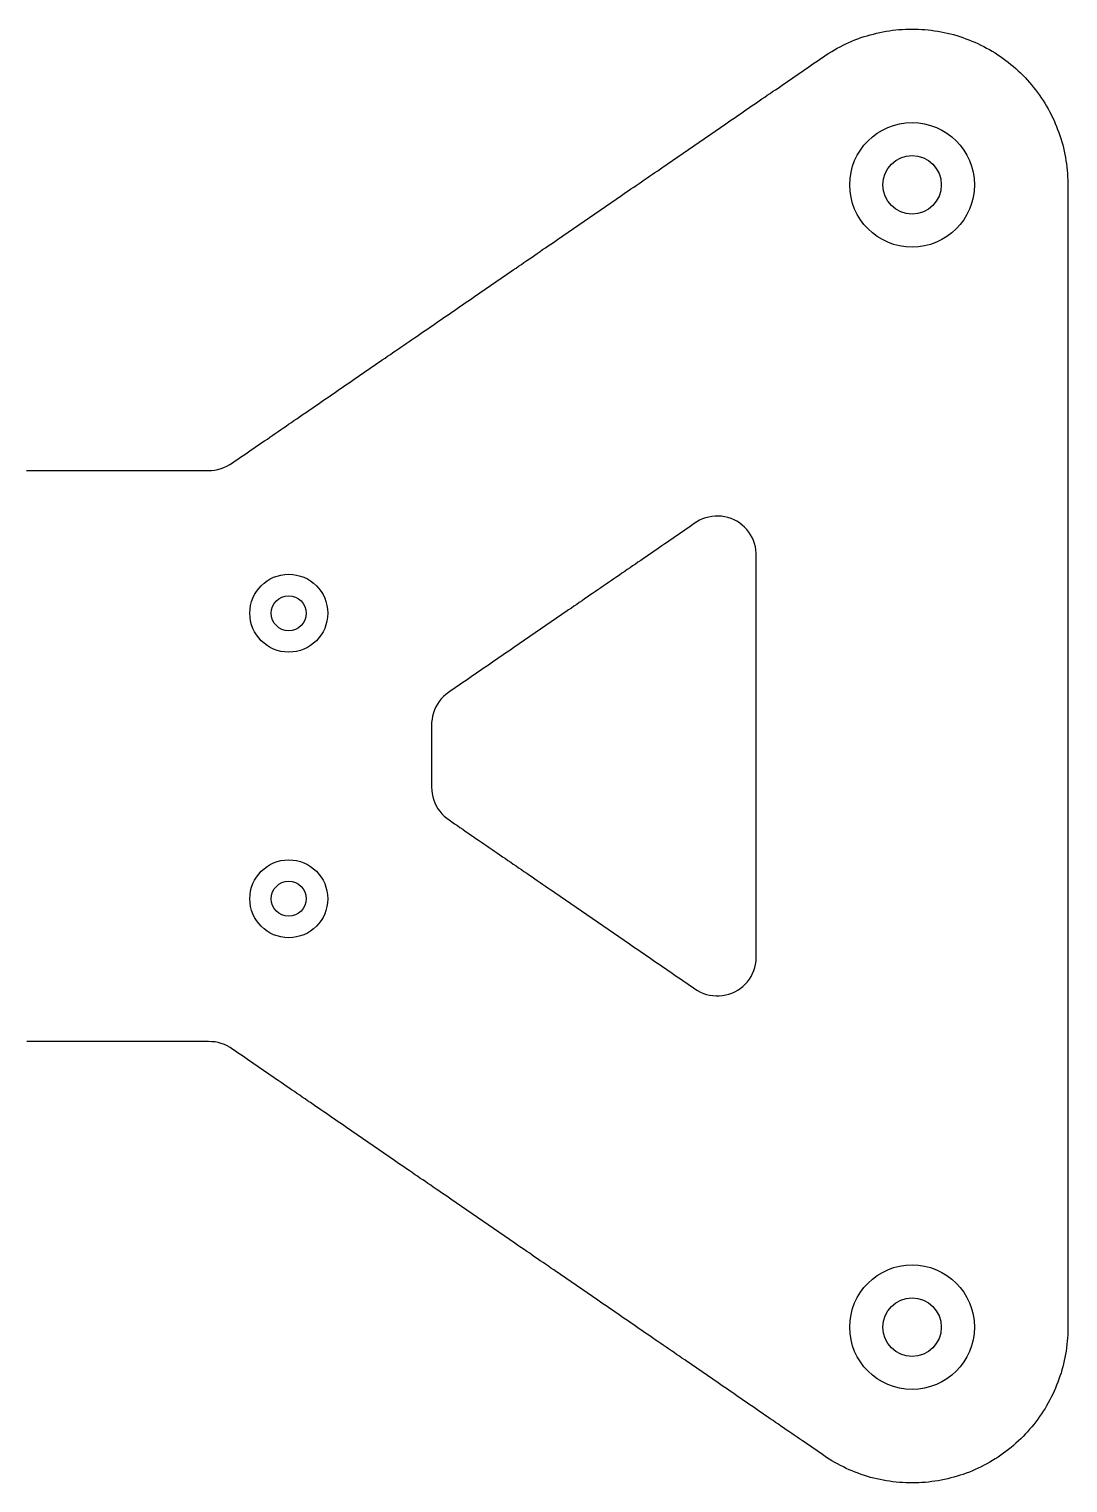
# Model space of a CAD drawing. Header units: millimetres. Extents: x -80 to 80, y -56 to 56.
# Drawn here: x 0 to 80, y -56 to 56 of the extents above; entities that cross this region are included whole.
import ezdxf

# ---------------------------------------------------------------- set-up
doc = ezdxf.new("R2010")
doc.units = ezdxf.units.MM
for name, color, linetype in [('CUT_OUTLINE', 7, 'Continuous'), ('DRILL_THROUGH', 7, 'Continuous'), ('REFERENCE_BOTTOM_CB_D6_DEPTH4', 7, 'Continuous'), ('REFERENCE_TOP_CB_D9p6_DEPTH5', 7, 'Continuous')]:
    doc.layers.add(name, color=color, linetype=linetype)

msp = doc.modelspace()

# ---------------------------------------------------------------- linework, layer by layer
at = {"layer": 'CUT_OUTLINE'}
msp.add_lwpolyline([(-0.2, 22), (0.05, 22), (0.3, 22), (0.55, 22), (0.8, 22), (1.05, 22), (1.3, 22), (1.55, 22), (1.8, 22), (2.05, 22), (2.3, 22), (2.55, 22), (2.8, 22), (3.05, 22), (3.3, 22), (3.55, 22), (3.8, 22), (4.05, 22), (4.3, 22), (4.55, 22), (4.8, 22), (5.05, 22), (5.3, 22), (5.55, 22), (5.8, 22), (6.05, 22), (6.3, 22), (6.55, 22), (6.8, 22), (7.05, 22), (7.3, 22), (7.55, 22), (7.8, 22), (8.05, 22), (8.3, 22), (8.55, 22), (8.8, 22), (9.05, 22), (9.3, 22), (9.55, 22), (9.8, 22), (10.05, 22), (10.3, 22), (10.55, 22), (10.8, 22), (11.04, 22), (11.29, 22), (11.54, 22), (11.79, 22), (12.04, 22), (12.29, 22), (12.54, 22), (12.79, 22), (13.04, 22), (13.29, 22), (13.54, 22), (13.79, 22), (14.04, 22), (14.29, 22.03), (14.54, 22.07), (14.78, 22.14), (15.01, 22.22), (15.24, 22.32), (15.46, 22.45), (15.67, 22.58), (15.87, 22.73), (16.08, 22.87), (16.29, 23.01), (16.49, 23.15), (16.7, 23.29), (16.9, 23.43), (17.11, 23.58), (17.32, 23.72), (17.52, 23.86), (17.73, 24), (17.93, 24.14), (18.14, 24.28), (18.35, 24.42), (18.55, 24.57), (18.76, 24.71), (18.96, 24.85), (19.17, 24.99), (19.37, 25.13), (19.58, 25.27), (19.79, 25.42), (19.99, 25.56), (20.2, 25.7), (20.4, 25.84), (20.61, 25.98), (20.82, 26.12), (21.02, 26.27), (21.23, 26.41), (21.43, 26.55), (21.64, 26.69), (21.85, 26.83), (22.05, 26.97), (22.26, 27.11), (22.46, 27.26), (22.67, 27.4), (22.88, 27.54), (23.08, 27.68), (23.29, 27.82), (23.49, 27.96), (23.7, 28.11), (23.9, 28.25), (24.11, 28.39), (24.32, 28.53), (24.52, 28.67), (24.73, 28.81), (24.93, 28.95), (25.14, 29.1), (25.35, 29.24), (25.55, 29.38), (25.76, 29.52), (25.96, 29.66), (26.17, 29.8), (26.38, 29.95), (26.58, 30.09), (26.79, 30.23), (26.99, 30.37), (27.2, 30.51), (27.41, 30.65), (27.61, 30.8), (27.82, 30.94), (28.02, 31.08), (28.23, 31.22), (28.44, 31.36), (28.64, 31.5), (28.85, 31.64), (29.05, 31.79), (29.26, 31.93), (29.46, 32.07), (29.67, 32.21), (29.88, 32.35), (30.08, 32.49), (30.29, 32.64), (30.49, 32.78), (30.7, 32.92), (30.91, 33.06), (31.11, 33.2), (31.32, 33.34), (31.52, 33.49), (31.73, 33.63), (31.94, 33.77), (32.14, 33.91), (32.35, 34.05), (32.55, 34.19), (32.76, 34.33), (32.97, 34.48), (33.17, 34.62), (33.38, 34.76), (33.58, 34.9), (33.79, 35.04), (34, 35.18), (34.2, 35.33), (34.41, 35.47), (34.61, 35.61), (34.82, 35.75), (35.02, 35.89), (35.23, 36.03), (35.44, 36.17), (35.64, 36.32), (35.85, 36.46), (36.05, 36.6), (36.26, 36.74), (36.47, 36.88), (36.67, 37.02), (36.88, 37.17), (37.08, 37.31), (37.29, 37.45), (37.5, 37.59), (37.7, 37.73), (37.91, 37.87), (38.11, 38.02), (38.32, 38.16), (38.53, 38.3), (38.73, 38.44), (38.94, 38.58), (39.14, 38.72), (39.35, 38.86), (39.55, 39.01), (39.76, 39.15), (39.97, 39.29), (40.17, 39.43), (40.38, 39.57), (40.58, 39.71), (40.79, 39.86), (41, 40), (41.2, 40.14), (41.41, 40.28), (41.61, 40.42), (41.82, 40.56), (42.03, 40.71), (42.23, 40.85), (42.44, 40.99), (42.64, 41.13), (42.85, 41.27), (43.06, 41.41), (43.26, 41.55), (43.47, 41.7), (43.67, 41.84), (43.88, 41.98), (44.09, 42.12), (44.29, 42.26), (44.5, 42.4), (44.7, 42.55), (44.91, 42.69), (45.11, 42.83), (45.32, 42.97), (45.53, 43.11), (45.73, 43.25), (45.94, 43.4), (46.14, 43.54), (46.35, 43.68), (46.56, 43.82), (46.76, 43.96), (46.97, 44.1), (47.17, 44.24), (47.38, 44.39), (47.59, 44.53), (47.79, 44.67), (48, 44.81), (48.2, 44.95), (48.41, 45.09), (48.62, 45.24), (48.82, 45.38), (49.03, 45.52), (49.23, 45.66), (49.44, 45.8), (49.65, 45.94), (49.85, 46.08), (50.06, 46.23), (50.26, 46.37), (50.47, 46.51), (50.67, 46.65), (50.88, 46.79), (51.09, 46.93), (51.29, 47.08), (51.5, 47.22), (51.7, 47.36), (51.91, 47.5), (52.12, 47.64), (52.32, 47.78), (52.53, 47.93), (52.73, 48.07), (52.94, 48.21), (53.15, 48.35), (53.35, 48.49), (53.56, 48.63), (53.76, 48.77), (53.97, 48.92), (54.18, 49.06), (54.38, 49.2), (54.59, 49.34), (54.79, 49.48), (55, 49.62), (55.2, 49.77), (55.41, 49.91), (55.62, 50.05), (55.82, 50.19), (56.03, 50.33), (56.23, 50.47), (56.44, 50.62), (56.65, 50.76), (56.85, 50.9), (57.06, 51.04), (57.26, 51.18), (57.47, 51.32), (57.68, 51.46), (57.88, 51.61), (58.09, 51.75), (58.29, 51.89), (58.5, 52.03), (58.71, 52.17), (58.91, 52.31), (59.12, 52.46), (59.32, 52.6), (59.53, 52.74), (59.74, 52.88), (59.94, 53.02), (60.15, 53.16), (60.35, 53.31), (60.56, 53.45), (60.76, 53.59), (60.97, 53.73), (61.18, 53.87), (61.38, 54.01), (61.59, 54.15), (61.81, 54.28), (62.02, 54.4), (62.24, 54.53), (62.46, 54.64), (62.68, 54.76), (62.91, 54.87), (63.14, 54.97), (63.36, 55.07), (63.6, 55.16), (63.83, 55.25), (64.06, 55.34), (64.3, 55.42), (64.54, 55.49), (64.78, 55.56), (65.02, 55.62), (65.26, 55.68), (65.51, 55.74), (65.75, 55.79), (66, 55.83), (66.25, 55.87), (66.49, 55.91), (66.74, 55.93), (66.99, 55.96), (67.24, 55.98), (67.49, 55.99), (67.74, 56), (67.99, 56), (68.24, 56), (68.49, 55.99), (68.74, 55.98), (68.99, 55.96), (69.24, 55.94), (69.48, 55.91), (69.73, 55.87), (69.98, 55.84), (70.23, 55.79), (70.47, 55.74), (70.71, 55.69), (70.96, 55.63), (71.2, 55.57), (71.44, 55.5), (71.68, 55.42), (71.91, 55.34), (72.15, 55.26), (72.38, 55.17), (72.61, 55.08), (72.84, 54.98), (73.07, 54.88), (73.3, 54.77), (73.52, 54.65), (73.74, 54.54), (73.96, 54.42), (74.17, 54.29), (74.39, 54.16), (74.6, 54.02), (74.81, 53.88), (75.01, 53.74), (75.21, 53.59), (75.41, 53.44), (75.6, 53.28), (75.8, 53.12), (75.98, 52.96), (76.17, 52.79), (76.35, 52.62), (76.53, 52.44), (76.7, 52.26), (76.87, 52.08), (77.04, 51.89), (77.2, 51.7), (77.36, 51.51), (77.51, 51.31), (77.66, 51.11), (77.81, 50.91), (77.95, 50.71), (78.09, 50.5), (78.22, 50.29), (78.35, 50.07), (78.47, 49.85), (78.59, 49.64), (78.71, 49.41), (78.82, 49.19), (78.93, 48.96), (79.03, 48.73), (79.12, 48.5), (79.21, 48.27), (79.3, 48.04), (79.38, 47.8), (79.46, 47.56), (79.53, 47.32), (79.6, 47.08), (79.66, 46.84), (79.72, 46.6), (79.77, 46.35), (79.81, 46.11), (79.85, 45.86), (79.89, 45.61), (79.92, 45.37), (79.95, 45.12), (79.97, 44.87), (79.98, 44.62), (79.99, 44.37), (80, 44.12), (80, 43.87), (80, 43.62), (80, 43.37), (80, 43.12), (80, 42.87), (80, 42.62), (80, 42.37), (80, 42.12), (80, 41.87), (80, 41.62), (80, 41.37), (80, 41.12), (80, 40.87), (80, 40.62), (80, 40.37), (80, 40.12), (80, 39.87), (80, 39.62), (80, 39.37), (80, 39.12), (80, 38.87), (80, 38.62), (80, 38.37), (80, 38.12), (80, 37.87), (80, 37.62), (80, 37.37), (80, 37.12), (80, 36.87), (80, 36.62), (80, 36.37), (80, 36.12), (80, 35.87), (80, 35.62), (80, 35.37), (80, 35.12), (80, 34.87), (80, 34.62), (80, 34.37), (80, 34.12), (80, 33.87), (80, 33.62), (80, 33.37), (80, 33.12), (80, 32.87), (80, 32.62), (80, 32.37), (80, 32.12), (80, 31.87), (80, 31.62), (80, 31.37), (80, 31.12), (80, 30.87), (80, 30.62), (80, 30.37), (80, 30.12), (80, 29.87), (80, 29.62), (80, 29.38), (80, 29.13), (80, 28.88), (80, 28.63), (80, 28.38), (80, 28.13), (80, 27.88), (80, 27.63), (80, 27.38), (80, 27.13), (80, 26.88), (80, 26.63), (80, 26.38), (80, 26.13), (80, 25.88), (80, 25.63), (80, 25.38), (80, 25.13), (80, 24.88), (80, 24.63), (80, 24.38), (80, 24.13), (80, 23.88), (80, 23.63), (80, 23.38), (80, 23.13), (80, 22.88), (80, 22.63), (80, 22.38), (80, 22.13), (80, 21.88), (80, 21.63), (80, 21.38), (80, 21.13), (80, 20.88), (80, 20.63), (80, 20.38), (80, 20.13), (80, 19.88), (80, 19.63), (80, 19.38), (80, 19.13), (80, 18.88), (80, 18.63), (80, 18.38), (80, 18.13), (80, 17.88), (80, 17.63), (80, 17.38), (80, 17.13), (80, 16.88), (80, 16.63), (80, 16.38), (80, 16.13), (80, 15.88), (80, 15.63), (80, 15.38), (80, 15.13), (80, 14.88), (80, 14.63), (80, 14.38), (80, 14.13), (80, 13.88), (80, 13.63), (80, 13.38), (80, 13.13), (80, 12.88), (80, 12.63), (80, 12.38), (80, 12.13), (80, 11.88), (80, 11.63), (80, 11.38), (80, 11.13), (80, 10.88), (80, 10.63), (80, 10.38), (80, 10.13), (80, 9.88), (80, 9.63), (80, 9.38), (80, 9.13), (80, 8.88), (80, 8.63), (80, 8.38), (80, 8.13), (80, 7.88), (80, 7.63), (80, 7.38), (80, 7.13), (80, 6.88), (80, 6.63), (80, 6.39), (80, 6.14), (80, 5.89), (80, 5.64), (80, 5.39), (80, 5.14), (80, 4.89), (80, 4.64), (80, 4.39), (80, 4.14), (80, 3.89), (80, 3.64), (80, 3.39), (80, 3.14), (80, 2.89), (80, 2.64), (80, 2.39), (80, 2.14), (80, 1.89), (80, 1.64), (80, 1.39), (80, 1.14), (80, 0.89), (80, 0.64), (80, 0.39), (80, 0.14), (80, -0.11), (80, -0.36), (80, -0.61), (80, -0.86), (80, -1.11), (80, -1.36), (80, -1.61), (80, -1.86), (80, -2.11), (80, -2.36), (80, -2.61), (80, -2.86), (80, -3.11), (80, -3.36), (80, -3.61), (80, -3.86), (80, -4.11), (80, -4.36), (80, -4.61), (80, -4.86), (80, -5.11), (80, -5.36), (80, -5.61), (80, -5.86), (80, -6.11), (80, -6.36), (80, -6.61), (80, -6.86), (80, -7.11), (80, -7.36), (80, -7.61), (80, -7.86), (80, -8.11), (80, -8.36), (80, -8.61), (80, -8.86), (80, -9.11), (80, -9.36), (80, -9.61), (80, -9.86), (80, -10.11), (80, -10.36), (80, -10.61), (80, -10.86), (80, -11.11), (80, -11.36), (80, -11.61), (80, -11.86), (80, -12.11), (80, -12.36), (80, -12.61), (80, -12.86), (80, -13.11), (80, -13.36), (80, -13.61), (80, -13.86), (80, -14.11), (80, -14.36), (80, -14.61), (80, -14.86), (80, -15.11), (80, -15.36), (80, -15.61), (80, -15.86), (80, -16.11), (80, -16.36), (80, -16.61), (80, -16.85), (80, -17.1), (80, -17.35), (80, -17.6), (80, -17.85), (80, -18.1), (80, -18.35), (80, -18.6), (80, -18.85), (80, -19.1), (80, -19.35), (80, -19.6), (80, -19.85), (80, -20.1), (80, -20.35), (80, -20.6), (80, -20.85), (80, -21.1), (80, -21.35), (80, -21.6), (80, -21.85), (80, -22.1), (80, -22.35), (80, -22.6), (80, -22.85), (80, -23.1), (80, -23.35), (80, -23.6), (80, -23.85), (80, -24.1), (80, -24.35), (80, -24.6), (80, -24.85), (80, -25.1), (80, -25.35), (80, -25.6), (80, -25.85), (80, -26.1), (80, -26.35), (80, -26.6), (80, -26.85), (80, -27.1), (80, -27.35), (80, -27.6), (80, -27.85), (80, -28.1), (80, -28.35), (80, -28.6), (80, -28.85), (80, -29.1), (80, -29.35), (80, -29.6), (80, -29.85), (80, -30.1), (80, -30.35), (80, -30.6), (80, -30.85), (80, -31.1), (80, -31.35), (80, -31.6), (80, -31.85), (80, -32.1), (80, -32.35), (80, -32.6), (80, -32.85), (80, -33.1), (80, -33.35), (80, -33.6), (80, -33.85), (80, -34.1), (80, -34.35), (80, -34.6), (80, -34.85), (80, -35.1), (80, -35.35), (80, -35.6), (80, -35.85), (80, -36.1), (80, -36.35), (80, -36.6), (80, -36.85), (80, -37.1), (80, -37.35), (80, -37.6), (80, -37.85), (80, -38.1), (80, -38.35), (80, -38.6), (80, -38.85), (80, -39.1), (80, -39.35), (80, -39.6), (80, -39.84), (80, -40.09), (80, -40.34), (80, -40.59), (80, -40.84), (80, -41.09), (80, -41.34), (80, -41.59), (80, -41.84), (80, -42.09), (80, -42.34), (80, -42.59), (80, -42.84), (80, -43.09), (80, -43.34), (80, -43.59), (80, -43.84), (80, -44.09), (80, -44.34), (79.99, -44.59), (79.97, -44.84), (79.95, -45.09), (79.92, -45.34), (79.89, -45.59), (79.86, -45.84), (79.82, -46.08), (79.77, -46.33), (79.72, -46.57), (79.67, -46.82), (79.6, -47.06), (79.54, -47.3), (79.47, -47.54), (79.39, -47.78), (79.31, -48.01), (79.22, -48.25), (79.13, -48.48), (79.04, -48.71), (78.94, -48.94), (78.83, -49.17), (78.72, -49.39), (78.61, -49.61), (78.49, -49.83), (78.36, -50.05), (78.24, -50.26), (78.1, -50.48), (77.97, -50.68), (77.82, -50.89), (77.68, -51.09), (77.53, -51.29), (77.37, -51.49), (77.22, -51.68), (77.05, -51.87), (76.89, -52.06), (76.72, -52.24), (76.55, -52.42), (76.37, -52.6), (76.19, -52.77), (76, -52.94), (75.82, -53.11), (75.62, -53.27), (75.43, -53.42), (75.23, -53.58), (75.03, -53.72), (74.83, -53.87), (74.62, -54.01), (74.41, -54.14), (74.2, -54.28), (73.98, -54.4), (73.76, -54.53), (73.54, -54.64), (73.32, -54.76), (73.1, -54.86), (72.87, -54.97), (72.64, -55.07), (72.41, -55.16), (72.17, -55.25), (71.94, -55.34), (71.7, -55.41), (71.46, -55.49), (71.22, -55.56), (70.98, -55.62), (70.74, -55.68), (70.5, -55.74), (70.25, -55.79), (70, -55.83), (69.76, -55.87), (69.51, -55.9), (69.26, -55.93), (69.01, -55.96), (68.76, -55.98), (68.51, -55.99), (68.26, -56), (68.01, -56), (67.76, -56), (67.51, -55.99), (67.27, -55.98), (67.02, -55.96), (66.77, -55.94), (66.52, -55.91), (66.27, -55.87), (66.02, -55.84), (65.78, -55.79), (65.53, -55.74), (65.29, -55.69), (65.05, -55.63), (64.81, -55.57), (64.56, -55.5), (64.33, -55.42), (64.09, -55.34), (63.85, -55.26), (63.62, -55.17), (63.39, -55.08), (63.16, -54.98), (62.93, -54.88), (62.71, -54.77), (62.48, -54.66), (62.26, -54.54), (62.04, -54.42), (61.83, -54.29), (61.62, -54.16), (61.41, -54.03), (61.2, -53.89), (60.99, -53.74), (60.79, -53.6), (60.58, -53.46), (60.37, -53.32), (60.17, -53.18), (59.96, -53.04), (59.76, -52.89), (59.55, -52.75), (59.34, -52.61), (59.14, -52.47), (58.93, -52.33), (58.73, -52.19), (58.52, -52.05), (58.31, -51.9), (58.11, -51.76), (57.9, -51.62), (57.7, -51.48), (57.49, -51.34), (57.29, -51.2), (57.08, -51.05), (56.87, -50.91), (56.67, -50.77), (56.46, -50.63), (56.26, -50.49), (56.05, -50.35), (55.84, -50.2), (55.64, -50.06), (55.43, -49.92), (55.23, -49.78), (55.02, -49.64), (54.81, -49.5), (54.61, -49.36), (54.4, -49.21), (54.2, -49.07), (53.99, -48.93), (53.78, -48.79), (53.58, -48.65), (53.37, -48.51), (53.17, -48.36), (52.96, -48.22), (52.75, -48.08), (52.55, -47.94), (52.34, -47.8), (52.14, -47.66), (51.93, -47.52), (51.73, -47.37), (51.52, -47.23), (51.31, -47.09), (51.11, -46.95), (50.9, -46.81), (50.7, -46.67), (50.49, -46.52), (50.28, -46.38), (50.08, -46.24), (49.87, -46.1), (49.67, -45.96), (49.46, -45.82), (49.25, -45.67), (49.05, -45.53), (48.84, -45.39), (48.64, -45.25), (48.43, -45.11), (48.22, -44.97), (48.02, -44.83), (47.81, -44.68), (47.61, -44.54), (47.4, -44.4), (47.2, -44.26), (46.99, -44.12), (46.78, -43.98), (46.58, -43.83), (46.37, -43.69), (46.17, -43.55), (45.96, -43.41), (45.75, -43.27), (45.55, -43.13), (45.34, -42.98), (45.14, -42.84), (44.93, -42.7), (44.72, -42.56), (44.52, -42.42), (44.31, -42.28), (44.11, -42.14), (43.9, -41.99), (43.69, -41.85), (43.49, -41.71), (43.28, -41.57), (43.08, -41.43), (42.87, -41.29), (42.66, -41.14), (42.46, -41), (42.25, -40.86), (42.05, -40.72), (41.84, -40.58), (41.64, -40.44), (41.43, -40.3), (41.22, -40.15), (41.02, -40.01), (40.81, -39.87), (40.61, -39.73), (40.4, -39.59), (40.19, -39.45), (39.99, -39.3), (39.78, -39.16), (39.58, -39.02), (39.37, -38.88), (39.16, -38.74), (38.96, -38.6), (38.75, -38.45), (38.55, -38.31), (38.34, -38.17), (38.13, -38.03), (37.93, -37.89), (37.72, -37.75), (37.52, -37.61), (37.31, -37.46), (37.1, -37.32), (36.9, -37.18), (36.69, -37.04), (36.49, -36.9), (36.28, -36.76), (36.08, -36.61), (35.87, -36.47), (35.66, -36.33), (35.46, -36.19), (35.25, -36.05), (35.05, -35.91), (34.84, -35.76), (34.63, -35.62), (34.43, -35.48), (34.22, -35.34), (34.02, -35.2), (33.81, -35.06), (33.6, -34.92), (33.4, -34.77), (33.19, -34.63), (32.99, -34.49), (32.78, -34.35), (32.57, -34.21), (32.37, -34.07), (32.16, -33.92), (31.96, -33.78), (31.75, -33.64), (31.55, -33.5), (31.34, -33.36), (31.13, -33.22), (30.93, -33.07), (30.72, -32.93), (30.52, -32.79), (30.31, -32.65), (30.1, -32.51), (29.9, -32.37), (29.69, -32.23), (29.49, -32.08), (29.28, -31.94), (29.07, -31.8), (28.87, -31.66), (28.66, -31.52), (28.46, -31.38), (28.25, -31.23), (28.04, -31.09), (27.84, -30.95), (27.63, -30.81), (27.43, -30.67), (27.22, -30.53), (27.01, -30.39), (26.81, -30.24), (26.6, -30.1), (26.4, -29.96), (26.19, -29.82), (25.99, -29.68), (25.78, -29.54), (25.57, -29.39), (25.37, -29.25), (25.16, -29.11), (24.96, -28.97), (24.75, -28.83), (24.54, -28.69), (24.34, -28.54), (24.13, -28.4), (23.93, -28.26), (23.72, -28.12), (23.51, -27.98), (23.31, -27.84), (23.1, -27.7), (22.9, -27.55), (22.69, -27.41), (22.48, -27.27), (22.28, -27.13), (22.07, -26.99), (21.87, -26.85), (21.66, -26.7), (21.45, -26.56), (21.25, -26.42), (21.04, -26.28), (20.84, -26.14), (20.63, -26), (20.43, -25.85), (20.22, -25.71), (20.01, -25.57), (19.81, -25.43), (19.6, -25.29), (19.4, -25.15), (19.19, -25.01), (18.98, -24.86), (18.78, -24.72), (18.57, -24.58), (18.37, -24.44), (18.16, -24.3), (17.95, -24.16), (17.75, -24.01), (17.54, -23.87), (17.34, -23.73), (17.13, -23.59), (16.92, -23.45), (16.72, -23.31), (16.51, -23.16), (16.31, -23.02), (16.1, -22.88), (15.9, -22.74), (15.69, -22.6), (15.48, -22.46), (15.26, -22.34), (15.04, -22.23), (14.8, -22.14), (14.56, -22.08), (14.32, -22.03), (14.07, -22.01), (13.82, -22), (13.57, -22), (13.32, -22), (13.07, -22), (12.82, -22), (12.57, -22), (12.32, -22), (12.07, -22), (11.82, -22), (11.57, -22), (11.32, -22), (11.07, -22), (10.82, -22), (10.57, -22), (10.32, -22), (10.07, -22), (9.82, -22), (9.57, -22), (9.32, -22), (9.07, -22), (8.82, -22), (8.57, -22), (8.32, -22), (8.07, -22), (7.82, -22), (7.57, -22), (7.32, -22), (7.07, -22), (6.82, -22), (6.57, -22), (6.32, -22), (6.07, -22), (5.82, -22), (5.57, -22), (5.32, -22), (5.07, -22), (4.82, -22), (4.57, -22), (4.32, -22), (4.07, -22), (3.82, -22), (3.57, -22), (3.32, -22), (3.07, -22), (2.82, -22), (2.57, -22), (2.32, -22), (2.07, -22), (1.82, -22), (1.57, -22), (1.32, -22), (1.07, -22), (0.82, -22), (0.58, -22), (0.33, -22), (0.08, -22), (-0.17, -22)], dxfattribs=at)
msp.add_lwpolyline([(32.3, 4.89), (32.1, 4.74), (31.91, 4.58), (31.74, 4.4), (31.59, 4.2), (31.45, 4), (31.32, 3.78), (31.22, 3.55), (31.14, 3.32), (31.07, 3.08), (31.03, 2.83), (31, 2.58), (31, 2.33), (31, 2.08), (31, 1.84), (31, 1.59), (31, 1.34), (31, 1.09), (31, 0.84), (31, 0.59), (31, 0.34), (31, 0.09), (31, -0.16), (31, -0.41), (31, -0.66), (31, -0.91), (31, -1.16), (31, -1.41), (31, -1.66), (31, -1.91), (31, -2.16), (31, -2.41), (31.01, -2.65), (31.04, -2.9), (31.09, -3.15), (31.16, -3.39), (31.25, -3.62), (31.36, -3.84), (31.48, -4.06), (31.63, -4.26), (31.79, -4.45), (31.97, -4.63), (32.16, -4.79), (32.36, -4.93), (32.56, -5.08), (32.77, -5.22), (32.98, -5.36), (33.18, -5.5), (33.39, -5.64), (33.59, -5.78), (33.8, -5.92), (34, -6.07), (34.21, -6.21), (34.41, -6.35), (34.62, -6.49), (34.83, -6.63), (35.03, -6.77), (35.24, -6.91), (35.44, -7.05), (35.65, -7.2), (35.85, -7.34), (36.06, -7.48), (36.26, -7.62), (36.47, -7.76), (36.68, -7.9), (36.88, -8.04), (37.09, -8.18), (37.29, -8.33), (37.5, -8.47), (37.7, -8.61), (37.91, -8.75), (38.11, -8.89), (38.32, -9.03), (38.53, -9.17), (38.73, -9.32), (38.94, -9.46), (39.14, -9.6), (39.35, -9.74), (39.55, -9.88), (39.76, -10.02), (39.96, -10.16), (40.17, -10.3), (40.38, -10.45), (40.58, -10.59), (40.79, -10.73), (40.99, -10.87), (41.2, -11.01), (41.4, -11.15), (41.61, -11.29), (41.81, -11.44), (42.02, -11.58), (42.23, -11.72), (42.43, -11.86), (42.64, -12), (42.84, -12.14), (43.05, -12.28), (43.25, -12.42), (43.46, -12.57), (43.66, -12.71), (43.87, -12.85), (44.08, -12.99), (44.28, -13.13), (44.49, -13.27), (44.69, -13.41), (44.9, -13.55), (45.1, -13.7), (45.31, -13.84), (45.51, -13.98), (45.72, -14.12), (45.93, -14.26), (46.13, -14.4), (46.34, -14.54), (46.54, -14.69), (46.75, -14.83), (46.95, -14.97), (47.16, -15.11), (47.36, -15.25), (47.57, -15.39), (47.78, -15.53), (47.98, -15.67), (48.19, -15.82), (48.39, -15.96), (48.6, -16.1), (48.8, -16.24), (49.01, -16.38), (49.21, -16.52), (49.42, -16.66), (49.63, -16.81), (49.83, -16.95), (50.04, -17.09), (50.24, -17.23), (50.45, -17.37), (50.65, -17.51), (50.86, -17.65), (51.06, -17.79), (51.27, -17.94), (51.48, -18.07), (51.7, -18.19), (51.93, -18.29), (52.17, -18.37), (52.41, -18.43), (52.65, -18.46), (52.9, -18.48), (53.15, -18.48), (53.4, -18.46), (53.65, -18.41), (53.89, -18.35), (54.12, -18.27), (54.35, -18.16), (54.57, -18.04), (54.77, -17.9), (54.97, -17.75), (55.15, -17.58), (55.32, -17.39), (55.47, -17.19), (55.6, -16.98), (55.72, -16.76), (55.81, -16.53), (55.89, -16.29), (55.95, -16.05), (55.98, -15.8), (56, -15.55), (56, -15.31), (56, -15.06), (56, -14.81), (56, -14.56), (56, -14.31), (56, -14.06), (56, -13.81), (56, -13.56), (56, -13.31), (56, -13.06), (56, -12.81), (56, -12.56), (56, -12.31), (56, -12.06), (56, -11.81), (56, -11.56), (56, -11.31), (56, -11.06), (56, -10.82), (56, -10.57), (56, -10.32), (56, -10.07), (56, -9.82), (56, -9.57), (56, -9.32), (56, -9.07), (56, -8.82), (56, -8.57), (56, -8.32), (56, -8.07), (56, -7.82), (56, -7.57), (56, -7.32), (56, -7.07), (56, -6.82), (56, -6.57), (56, -6.33), (56, -6.08), (56, -5.83), (56, -5.58), (56, -5.33), (56, -5.08), (56, -4.83), (56, -4.58), (56, -4.33), (56, -4.08), (56, -3.83), (56, -3.58), (56, -3.33), (56, -3.08), (56, -2.83), (56, -2.58), (56, -2.33), (56, -2.08), (56, -1.84), (56, -1.59), (56, -1.34), (56, -1.09), (56, -0.84), (56, -0.59), (56, -0.34), (56, -0.09), (56, 0.16), (56, 0.41), (56, 0.66), (56, 0.91), (56, 1.16), (56, 1.41), (56, 1.66), (56, 1.91), (56, 2.16), (56, 2.41), (56, 2.65), (56, 2.9), (56, 3.15), (56, 3.4), (56, 3.65), (56, 3.9), (56, 4.15), (56, 4.4), (56, 4.65), (56, 4.9), (56, 5.15), (56, 5.4), (56, 5.65), (56, 5.9), (56, 6.15), (56, 6.4), (56, 6.65), (56, 6.9), (56, 7.14), (56, 7.39), (56, 7.64), (56, 7.89), (56, 8.14), (56, 8.39), (56, 8.64), (56, 8.89), (56, 9.14), (56, 9.39), (56, 9.64), (56, 9.89), (56, 10.14), (56, 10.39), (56, 10.64), (56, 10.89), (56, 11.14), (56, 11.39), (56, 11.63), (56, 11.88), (56, 12.13), (56, 12.38), (56, 12.63), (56, 12.88), (56, 13.13), (56, 13.38), (56, 13.63), (56, 13.88), (56, 14.13), (56, 14.38), (56, 14.63), (56, 14.88), (56, 15.13), (56, 15.38), (56, 15.63), (55.97, 15.87), (55.93, 16.12), (55.87, 16.36), (55.79, 16.6), (55.68, 16.82), (55.56, 17.04), (55.43, 17.25), (55.27, 17.45), (55.1, 17.63), (54.91, 17.79), (54.72, 17.95), (54.51, 18.08), (54.29, 18.2), (54.06, 18.29), (53.82, 18.37), (53.58, 18.43), (53.33, 18.47), (53.08, 18.48), (52.83, 18.48), (52.58, 18.46), (52.34, 18.41), (52.1, 18.35), (51.86, 18.26), (51.64, 18.16), (51.42, 18.03), (51.21, 17.9), (51.01, 17.75), (50.8, 17.61), (50.59, 17.47), (50.39, 17.33), (50.18, 17.19), (49.98, 17.05), (49.77, 16.91), (49.57, 16.76), (49.36, 16.62), (49.16, 16.48), (48.95, 16.34), (48.74, 16.2), (48.54, 16.06), (48.33, 15.92), (48.13, 15.78), (47.92, 15.63), (47.72, 15.49), (47.51, 15.35), (47.31, 15.21), (47.1, 15.07), (46.89, 14.93), (46.69, 14.79), (46.48, 14.65), (46.28, 14.5), (46.07, 14.36), (45.87, 14.22), (45.66, 14.08), (45.46, 13.94), (45.25, 13.8), (45.04, 13.66), (44.84, 13.51), (44.63, 13.37), (44.43, 13.23), (44.22, 13.09), (44.02, 12.95), (43.81, 12.81), (43.61, 12.67), (43.4, 12.53), (43.19, 12.38), (42.99, 12.24), (42.78, 12.1), (42.58, 11.96), (42.37, 11.82), (42.17, 11.68), (41.96, 11.54), (41.76, 11.39), (41.55, 11.25), (41.34, 11.11), (41.14, 10.97), (40.93, 10.83), (40.73, 10.69), (40.52, 10.55), (40.32, 10.41), (40.11, 10.26), (39.91, 10.12), (39.7, 9.98), (39.49, 9.84), (39.29, 9.7), (39.08, 9.56), (38.88, 9.42), (38.67, 9.28), (38.47, 9.13), (38.26, 8.99), (38.06, 8.85), (37.85, 8.71), (37.64, 8.57), (37.44, 8.43), (37.23, 8.29), (37.03, 8.14), (36.82, 8), (36.62, 7.86), (36.41, 7.72), (36.21, 7.58), (36, 7.44), (35.79, 7.3), (35.59, 7.16), (35.38, 7.01), (35.18, 6.87), (34.97, 6.73), (34.77, 6.59), (34.56, 6.45), (34.36, 6.31), (34.15, 6.17), (33.94, 6.02), (33.74, 5.88), (33.53, 5.74), (33.33, 5.6), (33.12, 5.46), (32.92, 5.32), (32.71, 5.18), (32.51, 5.04)], close=True, dxfattribs=at)
at = {"layer": 'DRILL_THROUGH'}
for centre, radius in [((68, 44), 2.25), ((20, 11), 1.35), ((20, -11), 1.35), ((68, -44), 2.25)]:
    msp.add_circle(centre, radius, dxfattribs=at)
at = {"layer": 'REFERENCE_BOTTOM_CB_D6_DEPTH4'}
for centre in [(20, 11), (20, -11)]:
    msp.add_circle(centre, 3, dxfattribs=at)
at = {"layer": 'REFERENCE_TOP_CB_D9p6_DEPTH5'}
for centre in [(68, 44), (68, -44)]:
    msp.add_circle(centre, 4.8, dxfattribs=at)

doc.saveas('drawing.dxf')
